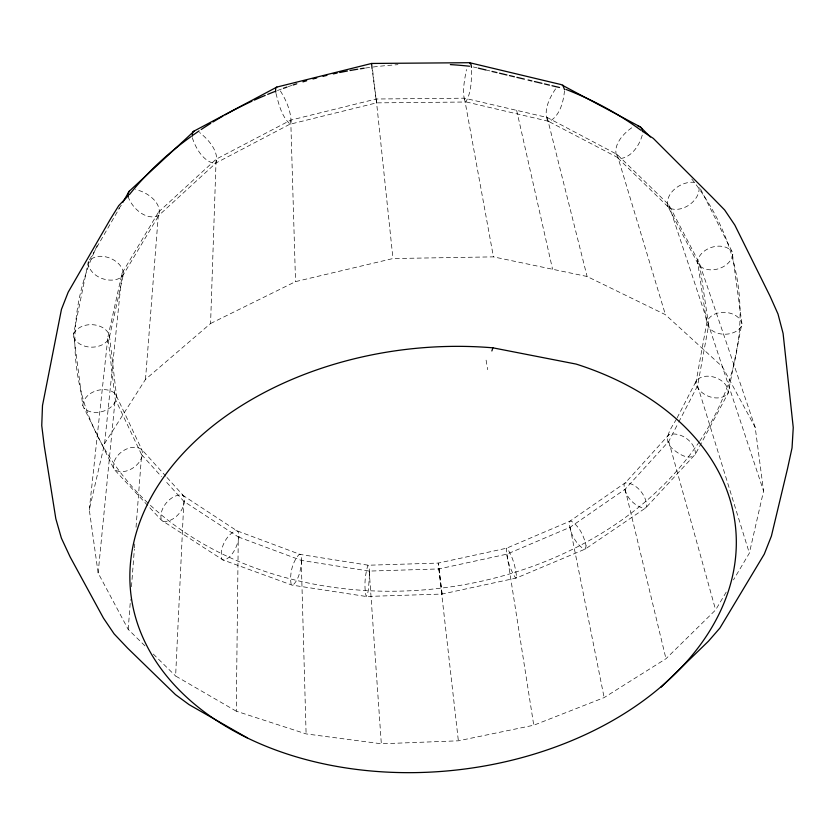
<?xml version="1.0" encoding="UTF-8"?>
<svg xmlns="http://www.w3.org/2000/svg" width="835" height="835" viewBox="0 0 835 835"><rect width="100%" height="100%" fill="white"/><g stroke="black" fill="none" stroke-linecap="round" stroke-linejoin="round"><path stroke-width="0.63" stroke-dasharray="4.17 3.13" d="M73.459 336.797C78.918 350.126 103.196 350.763 109.312 337.726L123.455 274.047C123.069 259.205 96.735 249.321 88.207 262.326L73.574 333.916L82.78 405.486L114.04 469.26L161.364 520.163L222.955 559.941L291.947 585.095L366.168 596.482L442.08 594.061L516.249 578.06L585.304 549.033L645.779 507.857L695.398 454.209L728.12 393.17L741.908 323.489L732.107 251.648L699.49 186.894M73.574 333.916C79.899 321.12 103.686 321.746 109.343 334.845L116.576 396.416C115.929 410.549 93.562 417.636 83.834 408.064M109.312 337.726L109.343 334.845M726.21 592.119L715.626 609.936L665.975 658.731L604.143 697.59L533.763 725.229L458.363 740.812L381.324 743.787L306.101 733.902L236.263 711.18L238.278 536.936L183.846 501.334L164.881 480.396M564.481 90.785C563.468 101.901 559.836 115.94 549.294 121.451L464.886 101.64C462.047 91.213 464.5 79.972 466.473 69.545M82.78 405.486C83.688 391.5 105.638 384.549 115.46 393.88L141.783 449.574C146.25 462.747 125.031 477.578 114.04 469.26C109.907 456.108 130.698 441.569 141.783 449.574L165.852 476.232M88.207 262.326C88.677 276.917 111.274 285.361 122.244 276.552L158.786 215.43C162.481 202.686 146.762 191.685 135.541 189.618M144.935 645.841L128.204 629.381L98.133 573.008L89.282 509.705L104.636 443.448L145.488 379.414L210.577 323.51L216.108 159.203L290.757 120.115L376.199 99.01L464.448 98.186L547.175 117.474L617.034 154.371L668.741 204.679L699.448 263.307L755.195 427.363L763.566 491.043L749.36 553.135L733.485 579.866M236.263 711.18L175.621 676.026L183.846 501.334M145.488 379.414L158.577 212.017L216.108 159.203M128.204 629.381L130.479 599.645M131.481 586.713L134.362 549.211M134.456 547.917L134.759 544.034M136.042 527.229L141.616 454.71L115.209 399.015L107.892 337.173L122.056 273.181L158.577 212.017M98.133 573.008L115.209 399.015M104.636 443.448L122.056 273.181M89.282 509.705L107.892 337.173M695.398 454.209C695.92 442.185 680.181 430.964 668.887 434.732L624.069 484.248C623.922 495.103 633.671 506 644.067 508.411L645.779 507.857L646.791 506.459C646.676 495.729 636.301 482.473 625.123 482.901L569.887 521.197L506.501 548.23L438.25 563.082L368.371 565.222L300.13 554.419L236.921 530.789L182.26 494.915C170.476 494.122 158.347 508.724 161.364 520.163M732.838 254.445C730.604 268.567 707.287 275.55 698.196 264.194L667.593 205.859C665.307 192.259 681.83 180.809 694.396 182.364M741.428 326.276C734.268 337.872 710.595 336.808 706.734 322.988L697.538 261.397C700.022 247.431 722.859 240.584 732.107 251.648M676.527 419.034C669.68 430.599 661.33 441.037 674.628 450.524C679.909 454.532 687.424 459.302 694.094 455.931M677.122 417.876L696.296 380.802C705.168 370.281 729.299 379.153 728.12 393.17C719.384 403.462 698.644 395.707 695.795 383.317L706.734 322.988C710.428 308.23 737.994 309.242 741.908 323.489M678.74 422.092L697.59 385.77L708.644 325.18L699.448 263.307M695.795 383.317L696.296 380.802M642.251 135.155C639.328 145.624 631.458 157.45 619.821 158.65L547.666 120.898C543.136 110.126 549.774 97.382 555.912 88.395M128.037 196.35C131.638 207.925 146.438 221.379 158.786 215.43L216.359 162.658C218.624 150.718 208.332 139.435 199.544 132.473M122.244 276.552L123.455 274.047M238.278 536.936L301.247 560.379L369.237 571.088L438.876 568.938L506.897 554.158L570.065 527.282L625.123 489.226L668.731 441.391L678.156 423.23M89.512 259.852L119.447 208.124M667.541 436.413L668.887 434.732M631.771 127.797C622.847 133.736 611.408 146.793 617.576 157.763L669.294 208.009C682.153 213.864 701.619 199.909 698.905 185.735M192.311 137.754C195.797 148.411 203.082 161.176 214.804 163.608L216.359 162.658M214.804 163.608L291.071 123.59C291.384 111.159 285.674 98.666 278.775 88.52M210.577 323.51L295.527 281.625L392.961 258.537L493.433 256.867L587.099 276.489L665.411 314.67L722.421 366.784L755.195 427.363M162.961 521.52C174.786 522.553 187.165 507.649 183.898 496.22L166.708 477.182M473.341 66.967L477.077 67.854M485.782 69.931L490.761 71.121M547.666 120.898L549.294 121.451M182.26 494.915L183.898 496.22M153.306 654.076L175.621 676.026M141.616 454.71L161.437 476.597M667.593 205.859L669.294 208.009M115.46 393.88L116.576 396.416M668.741 204.679L763.566 491.043M697.59 385.77L749.36 553.135M617.034 154.371L665.411 314.67M668.731 441.391L715.626 609.936M547.175 117.474L587.099 276.489M625.123 489.226L665.975 658.731M697.538 261.397L698.196 264.194M516.646 110.356L552.572 269.256M570.065 527.282L604.143 697.59M275.988 93.405C278.765 104.124 281.656 116.681 290.225 124.175L376.554 102.872L465.732 102.016C471.765 91.944 471.483 78.897 471.514 67.385M464.448 98.186L493.433 256.867M486.095 360.146L487.661 369.675M506.897 554.158L533.763 725.229M372.64 70.307L376.554 102.872L372.013 68.178M438.876 568.938L458.363 740.812M376.199 99.01L392.961 258.537M369.237 571.088L381.324 743.787M290.757 120.115L295.527 281.625M301.247 560.379L306.101 733.902M691.766 179.045A333.363 262.754 -6.3 0 1 700.001 440.713M699.281 441.788A333.363 262.754 -6.3 0 1 148.849 503.86M147.899 502.962A333.363 262.754 -6.3 0 1 97.57 244.78M118.841 208.646A333.363 262.754 -6.3 0 1 121.973 204.283M277.439 90.535A333.363 262.754 -6.3 0 1 283.399 88.343M288.232 86.642A333.363 262.754 -6.3 0 1 291.874 85.4M365.5 68.032A333.363 262.754 -6.3 0 1 370.656 67.322M373.235 66.998A333.363 262.754 -6.3 0 1 397.961 64.681M369.529 574.094L368.423 589.854L367.296 595.094L366.168 596.482C363.924 586.473 364.968 575.305 367.817 565.462L368.84 566.057L369.206 567.904L369.529 574.094M586.087 545.85L585.304 549.033L584.103 549.242C575.419 543.648 569.647 532.553 569.178 522.303L569.887 521.197L571.119 521.05C579.5 526.238 584.082 536.467 586.087 545.85M301.727 559.972C300.924 568.656 299.473 578.603 293.095 585.011L291.947 585.095L291.091 584.124C289.505 574.062 292.24 562.289 298.982 554.555L300.13 554.419L301.007 555.317L301.727 559.972M239.019 536.623C237.578 545.641 233.351 555.953 224.688 560.066L222.955 559.941L221.713 558.813C219.48 548.355 225.909 535.83 235.178 530.726L236.921 530.789L238.194 531.853L239.019 536.623M516.562 577.068L515.602 578.039C510.133 569.386 506.219 558.479 506.501 548.23L507.158 548.313C512.732 556.726 515.602 567.08 516.562 577.068M442.08 594.061L438.25 563.082L442.08 594.061"/><path stroke-width="1.25" d="M128.037 196.35L128.079 193.459L129.206 191.257L194.409 130.876M650.392 136.971L640.32 126.91L561.099 84.575L469.531 62.698L371.606 63.46L372.013 68.178M491.867 350.95L492.911 347.83L576.171 364.091A304.18 211.808 -6.3 0 1 617.409 717.797A304.18 211.808 -6.3 0 1 137.66 624.1A304.18 211.808 -6.3 0 1 492.911 347.83M122.703 202.498L129.206 191.257M128.037 196.006L118.768 205.608L110.46 219L68.178 292.198L61.466 309.336L42.491 405.539L41.75 425.568L44.276 446.12L55.82 518.712L61.372 538.105L70.14 556.945L103.467 618.13L114.144 633.911L127.651 648.169L175.475 694.616L189.086 704.636L247.15 737.796M660.861 687.382L708.477 641.186L719.895 628.066L764.286 554.116L771.404 536.07L787.562 468.477L792.039 447.894L793.25 427.562L783.094 333.426L778.001 314.012L770.016 296.101L734.831 225.095L724.655 209.992L712.213 197.258L653.283 138.37L642.439 131.262M371.606 63.46L276.865 87.08L275.967 87.56L275.592 89.282L275.759 92.142M276.865 87.08L192.781 131.742L192.008 136.554M478.319 68.157L485.782 69.931M492.003 71.413L496.982 72.603M499.476 73.198L506.939 74.973M509.433 75.568L514.412 76.757M516.896 77.352L524.37 79.127M528.096 80.024L531.874 80.922M534.39 81.517L541.936 83.312M544.451 83.918L549.472 85.118M551.987 85.713L559.534 87.508M469.531 62.698L471.065 64.556L471.514 67.385M638.003 126.106L640.32 126.91L641.865 128.778L642.522 131.596M562.769 85.024L564.502 89.533M129.352 194.649A333.363 262.754 -6.3 0 1 190.798 136.731M192.989 135.155A333.363 262.754 -6.3 0 1 199.116 130.907M201.193 129.508A333.363 262.754 -6.3 0 1 210.754 123.35M212.925 122.004A333.363 262.754 -6.3 0 1 222.882 116.117M225.137 114.844A333.363 262.754 -6.3 0 1 251.94 101.202M254.341 100.106A333.363 262.754 -6.3 0 1 265.227 95.388M267.67 94.376A333.363 262.754 -6.3 0 1 275.018 91.464M283.399 88.343A333.363 262.754 -6.3 0 1 287.021 87.059M293.095 84.993A333.363 262.754 -6.3 0 1 296.78 83.792M302.959 81.861A333.363 262.754 -6.3 0 1 306.695 80.745M312.968 78.96A333.363 262.754 -6.3 0 1 316.747 77.937M323.093 76.298A333.363 262.754 -6.3 0 1 326.913 75.369M333.301 73.887A333.363 262.754 -6.3 0 1 337.152 73.052M339.72 72.52A333.363 262.754 -6.3 0 1 347.443 70.996M350.022 70.526A333.363 262.754 -6.3 0 1 357.766 69.201M360.344 68.794A333.363 262.754 -6.3 0 1 364.217 68.209M450.357 64.598A333.363 262.754 -6.3 0 1 469.583 66.236M565.817 89.366A333.363 262.754 -6.3 0 1 640.915 130.26"/></g></svg>
